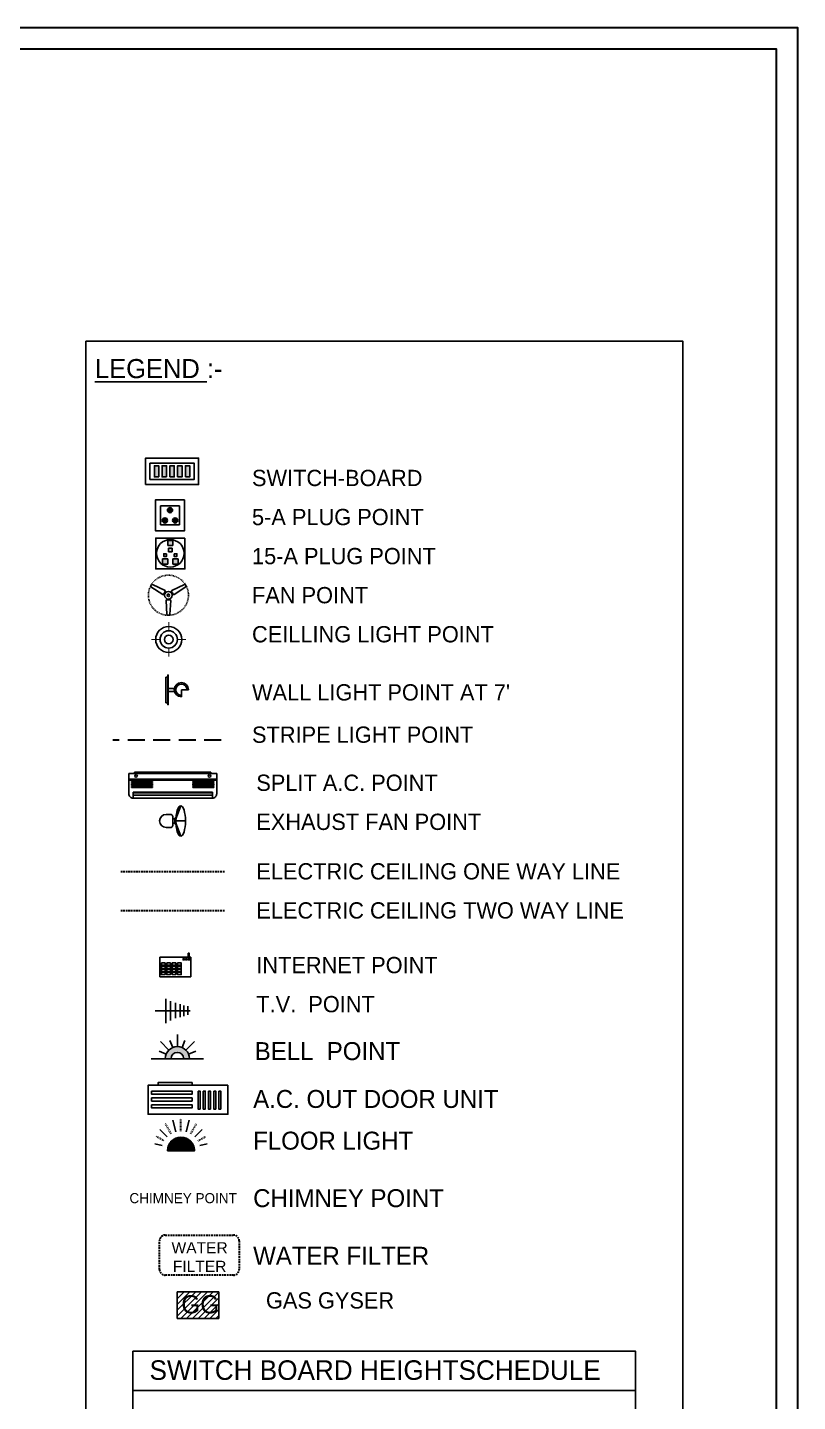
# Model space of a CAD drawing. Header units: inches. Extents: x 50354 to 53215, y -7830 to -6529.
# Drawn here: x 53101.4 to 53214.7, y -6776.9 to -6574.9 of the extents above; entities that cross this region are included whole.
import ezdxf

# ---------------------------------------------------------------- set-up
doc = ezdxf.new("R2010")
doc.units = ezdxf.units.IN
doc.header["$MEASUREMENT"] = 0
for name, pattern in [('DASHED2', [0.375, 0.25, -0.125]), ('HIDDEN', [0.375, 0.25, -0.125]), ('HIDDEN2', [0.1875, 0.125, -0.0625])]:
    doc.linetypes.add(name, pattern=pattern)
for name, color, linetype in [('CILINNG', 3, 'Continuous'), ('DRAINAGE', 6, 'Continuous'), ('ELE. TEXT', 7, 'Continuous'), ('electriacl', 20, 'Continuous'), ('ELETRICAL', 6, 'Continuous'), ('TITLE', 7, 'Continuous')]:
    doc.layers.add(name, color=color, linetype=linetype)
doc.layers.add('wall', color=7, linetype='Continuous', lineweight=30)
doc.styles.add('ARIAL', font='arial.ttf')
doc.styles.get("Standard").update_dxf_attribs({"font": 'ARLRDBD.TTF', "height": 3})

# ---------------------------------------------------------------- blocks, each defined once
blk = doc.blocks.new('A$C0F352405')
h = blk.add_hatch(color=256)
edge = h.paths.add_edge_path()
edge.add_arc((8.98, 0), 2.16, 0, 180)
edge.add_line((6.82, 0), (4.82, 0))
edge.add_arc((8.98, 0), 4.16, 0, 180, ccw=False)
edge.add_line((13.14, 0), (11.14, 0))
for p, q in [((6.04, 2.94), (3.11, 5.87)), ((7.39, 3.84), (6.38, 6.29)), ((8.98, 4.16), (8.98, 8.3)), ((10.57, 3.84), (11.58, 6.29)), ((11.92, 2.94), (14.85, 5.87)), ((0, 0), (17.96, 0)), ((5.14, 1.59), (2.69, 2.6)), ((12.82, 1.59), (15.27, 2.6))]:
    blk.add_line(p, q)
for radius in [4.16, 2.16]:
    blk.add_arc((8.98, 0), radius, 0, 180)
blk = doc.blocks.new('A$C09DD3033')
at = {"const_width": 0.5}
for points in [[(0, 7.99), (0, 3.99)], [(-7.99, 0), (-3.99, 0)], [(3.99, 0), (7.99, 0)], [(0, -3.99), (0, -7.99)]]:
    blk.add_lwpolyline(points, dxfattribs=at)
for radius in [5.99, 3.99, 1.99]:
    blk.add_circle((0, 0), radius)
blk = doc.blocks.new('A$C6FE802B6')
for p, q in [((19.7, 25.3), (18.5, 25.6)), ((20.8, 27.1), (19.9, 28)), ((22.9, 19.6), (22.6, 18.4)), ((25.1, 19.6), (25.4, 18.4)), ((27.2, 27.1), (28.1, 28)), ((28.3, 25.3), (29.5, 25.6))]:
    blk.add_line(p, q)
for points in [[(3.2, 36, 0.158562), (2.9, 34.5, 0.173988), (3.1, 34.1), (17.2, 24.7, 0.325078), (17.9, 24.8, 0.077023), (20.2, 28.9, 0.32508), (20, 29.5), (4.8, 37, 0.173988), (4.3, 37, 0.158562), (3.2, 36, -0.158562)], [(44.8, 36, -0.158562), (45.1, 34.5, -0.173988), (44.9, 34.1), (30.8, 24.7, -0.325078), (30.1, 24.8, -0.077023), (27.8, 28.9, -0.32508), (28, 29.5), (43.2, 37, -0.173988), (43.7, 37, -0.158562), (44.8, 36, 0.158562)], [(24, 0, -0.158562), (22.6, 0.5, -0.173988), (22.3, 0.8), (21.2, 17.8, -0.325078), (21.6, 18.3, -0.077023), (26.4, 18.3, -0.32508), (26.8, 17.8), (25.7, 0.8, -0.173988), (25.4, 0.5, -0.158562), (24, 0, 0.158562)]]:
    blk.add_lwpolyline(points, format="xyb")
at = {"color": 252, "linetype": 'HIDDEN', "ltscale": 0.5}
blk.add_circle((24, 24), 24, dxfattribs=at)
for radius in [4.5, 1.5]:
    blk.add_circle((24, 24), radius)
blk = doc.blocks.new('A$C608976E3')
for p, q in [((3.75, 11.33), (3.75, 2)), ((3.75, 11.33), (44.25, 11.33)), ((3.75, 8.67), (44.25, 8.67)), ((3.75, 8.33), (44.25, 8.33)), ((5.05, 7.33), (5.05, 7.59)), ((5.05, 7.59), (14.72, 7.59)), ((14.72, 7.33), (5.05, 7.33)), ((5.05, 6.76), (5.05, 7.01)), ((5.05, 7.01), (14.72, 7.01)), ((14.72, 6.76), (5.05, 6.76)), ((5.05, 6.1), (5.05, 6.36)), ((5.05, 6.36), (14.72, 6.36)), ((6.42, 12), (41.58, 12)), ((6.42, 12), (6.42, 11.33)), ((14.72, 7.59), (14.72, 7.33)), ((14.72, 7.01), (14.72, 6.76)), ((14.72, 6.36), (14.72, 6.1)), ((33.28, 7.59), (33.28, 7.33)), ((42.95, 7.59), (33.28, 7.59)), ((33.28, 7.33), (42.95, 7.33)), ((33.28, 7.01), (33.28, 6.76)), ((42.95, 7.01), (33.28, 7.01)), ((33.28, 6.76), (42.95, 6.76)), ((33.28, 6.36), (33.28, 6.1)), ((42.95, 6.36), (33.28, 6.36)), ((41.58, 12), (41.58, 11.33)), ((42.95, 7.33), (42.95, 7.59)), ((42.95, 6.76), (42.95, 7.01)), ((42.95, 6.1), (42.95, 6.36)), ((44.25, 11.33), (44.25, 2)), ((14.72, 6.1), (5.05, 6.1)), ((5.05, 5.53), (5.05, 5.78)), ((5.05, 5.78), (14.72, 5.78)), ((14.72, 5.53), (5.05, 5.53)), ((5.05, 4.95), (5.05, 5.21)), ((5.05, 5.21), (14.72, 5.21)), ((14.72, 4.95), (5.05, 4.95)), ((5.75, 0), (5.75, 2.67)), ((5.75, 2.67), (42.25, 2.67)), ((5.75, 2.37), (42.25, 2.37)), ((5.75, 1.33), (42.25, 1.33)), ((5.75, 0), (42.25, 0)), ((14.72, 5.78), (14.72, 5.53)), ((14.72, 5.21), (14.72, 4.95)), ((33.28, 6.1), (42.95, 6.1)), ((33.28, 5.78), (33.28, 5.53)), ((42.95, 5.78), (33.28, 5.78)), ((33.28, 5.53), (42.95, 5.53)), ((33.28, 5.21), (33.28, 4.95)), ((42.95, 5.21), (33.28, 5.21)), ((33.28, 4.95), (42.95, 4.95)), ((42.25, 0), (42.25, 2.67)), ((42.95, 5.53), (42.95, 5.78)), ((42.95, 4.95), (42.95, 5.21))]:
    blk.add_line(p, q)
for centre, major_axis, start_param, end_param in [((7.09, 10.19), (-0.423, 0.423), 3.926991, 10.210176), ((5.75, 2), (1.41, 1.41), 2.356194, 3.926991)]:
    blk.add_ellipse(centre, major_axis=major_axis, ratio=1, start_param=start_param, end_param=end_param)
at = {"extrusion": (0, 0, -1)}
for centre, major_axis, start_param, end_param in [((40.91, 10.19), (0.423, 0.423), 3.926991, 10.210176), ((42.25, 2), (-1.41, 1.41), 2.356194, 3.926991)]:
    blk.add_ellipse(centre, major_axis=major_axis, ratio=1, start_param=start_param, end_param=end_param, dxfattribs=at)
blk = doc.blocks.new('A$C558A4522')
for p, q in [((0, 9), (0, 0)), ((0, 9), (14.4, 9)), ((14.4, 9), (14.4, 0)), ((2.43, 5.37), (0.79, 5.37)), ((0.79, 4.93), (2.43, 4.93)), ((2.43, 3.88), (0.79, 3.88)), ((0.79, 3.5), (2.43, 3.5)), ((2.43, 2.45), (0.79, 2.45)), ((0.79, 2.07), (2.43, 2.07)), ((4.92, 5.37), (3.27, 5.37)), ((3.27, 4.93), (4.92, 4.93)), ((4.92, 3.88), (3.27, 3.88)), ((3.27, 3.5), (4.92, 3.5)), ((4.92, 2.45), (3.27, 2.45)), ((3.27, 2.07), (4.92, 2.07)), ((7.4, 5.37), (5.76, 5.37)), ((5.76, 4.93), (7.4, 4.93)), ((7.4, 3.88), (5.76, 3.88)), ((5.76, 3.5), (7.4, 3.5)), ((7.4, 2.45), (5.76, 2.45)), ((5.76, 2.07), (7.4, 2.07)), ((9.88, 5.37), (8.24, 5.37)), ((8.24, 4.93), (9.88, 4.93)), ((9.88, 3.88), (8.24, 3.88)), ((8.24, 3.5), (9.88, 3.5)), ((9.88, 2.45), (8.24, 2.45)), ((8.24, 2.07), (9.88, 2.07)), ((0, 0), (14.4, 0))]:
    blk.add_line(p, q)
for points in [[(0.79, 6.42), (2.43, 6.42), (2.43, 1.02), (0.79, 1.02)], [(3.27, 6.42), (4.92, 6.42), (4.92, 1.02), (3.27, 1.02)], [(5.76, 6.42), (7.4, 6.42), (7.4, 1.02), (5.76, 1.02)], [(8.24, 6.42), (9.88, 6.42), (9.88, 1.02), (8.24, 1.02)], [(11.4, 8.4), (10.8, 8.4), (10.8, 7.8), (11.4, 7.8)], [(12.6, 8.4), (12, 8.4), (12, 7.8), (12.6, 7.8)], [(13.03, 10.96), (13.5, 10.96), (13.5, 9), (13.03, 9)], [(13.8, 8.4), (13.2, 8.4), (13.2, 7.8), (13.8, 7.8)]]:
    blk.add_lwpolyline(points, close=True)
blk = doc.blocks.new('A$C098C3DE6')
h = blk.add_hatch(color=252)
h.paths.add_polyline_path([(4.5, 3.22), (3, 3.22), (3, -0.54), (4.5, -0.54)])
h.paths.add_polyline_path([(7.12, 3.22), (5.62, 3.22), (5.62, -0.54), (7.12, -0.54)])
h.paths.add_polyline_path([(9.75, 3.22), (8.25, 3.22), (8.25, -0.54), (9.75, -0.54)])
h.paths.add_polyline_path([(10.87, -0.54), (12.37, -0.54), (12.37, 3.22), (10.87, 3.22)])
h.paths.add_polyline_path([(15, 3.22), (13.5, 3.22), (13.5, -0.54), (15, -0.54)])
for points in [[(18, 5.84), (0, 5.84), (0, -3.16), (18, -3.16)], [(16.5, 4.09), (1.5, 4.09), (1.5, -1.41), (16.5, -1.41)], [(4.5, 3.22), (3, 3.22), (3, -0.54), (4.5, -0.54)], [(7.12, 3.22), (5.62, 3.22), (5.62, -0.54), (7.12, -0.54)], [(9.75, 3.22), (8.25, 3.22), (8.25, -0.54), (9.75, -0.54)], [(10.87, 3.22), (12.37, 3.22), (12.37, -0.54), (10.87, -0.54)], [(13.5, 3.22), (15, 3.22), (15, -0.54), (13.5, -0.54)]]:
    blk.add_lwpolyline(points, close=True)
blk = doc.blocks.new('A$C2A2F43BF')
at = {"layer": 'ELETRICAL', "xscale": 0.8240838502533734, "yscale": 0.8240838502533734, "zscale": 0.8240838502533734}
blk.add_blockref('A$C098C3DE6', (-2.88, 0.78), dxfattribs=at)
blk = doc.blocks.new('A$C70B576B2')
h = blk.add_hatch(color=252)
edge = h.paths.add_edge_path()
edge.add_arc((2.75, 3), 0.75, 0, 360)
edge = h.paths.add_edge_path()
edge.add_arc((5.75, 3), 0.75, 0, 360)
edge = h.paths.add_edge_path()
edge.add_arc((4.25, 6), 0.75, 0, 360)
for points in [[(8.5, 9), (0, 9), (0, 0), (8.5, 0)], [(7, 7.25), (1.5, 7.25), (1.5, 1.75), (7, 1.75)]]:
    blk.add_lwpolyline(points, close=True)
for centre in [(4.25, 6), (2.75, 3), (5.75, 3)]:
    blk.add_circle(centre, 0.75)
blk = doc.blocks.new('A$C6BFC328C')
h = blk.add_hatch(color=252)
h.paths.add_polyline_path([(6.5, 2.92), (5, 2.92), (5, 1.42), (6.5, 1.42)])
h.paths.add_polyline_path([(6.16, 3.62), (6.16, 4.43), (5.34, 4.43), (5.34, 3.62)])
h.paths.add_polyline_path([(4.79, 6.04), (3.71, 6.04), (3.71, 4.96), (4.79, 4.96)])
h.paths.add_polyline_path([(3.5, 8.27), (3.5, 6.77), (5, 6.77), (5, 8.27)])
h.paths.add_polyline_path([(3.16, 3.62), (3.16, 4.43), (2.34, 4.43), (2.34, 3.62)])
h.paths.add_polyline_path([(3.5, 1.42), (3.5, 2.92), (2, 2.92), (2, 1.42)])
for p, q in [((5, 8.27), (3.5, 8.27)), ((3.5, 8.27), (3.5, 6.77)), ((5, 6.77), (5, 8.27)), ((5, 6.77), (3.5, 6.77)), ((4.79, 6.04), (3.71, 6.04)), ((3.71, 6.04), (3.71, 4.96)), ((4.79, 4.96), (3.71, 4.96)), ((4.79, 4.96), (4.79, 6.04)), ((2, 2.92), (2, 1.42)), ((2, 2.92), (3.5, 2.92)), ((2, 1.42), (3.5, 1.42)), ((3.5, 2.92), (3.5, 1.42)), ((5, 2.92), (6.5, 2.92)), ((5, 1.42), (5, 2.92)), ((5, 1.42), (6.5, 1.42)), ((6.5, 1.42), (6.5, 2.92))]:
    blk.add_line(p, q)
for points in [[(8.5, 9), (0, 9), (0, 0), (8.5, 0)], [(3.16, 4.43), (2.34, 4.43), (2.34, 3.62), (3.16, 3.62)], [(5.34, 4.43), (6.16, 4.43), (6.16, 3.62), (5.34, 3.62)]]:
    blk.add_lwpolyline(points, close=True)
blk.add_circle((4.24, 4.54), 4)
blk = doc.blocks.new('FV')
at = {"layer": 'ELETRICAL', "ltscale": 0.2}
for p, q in [((406945.94, -21485.5), (406945.94, -21495.56)), ((406941.55, -21490.44), (406955.99, -21490.44)), ((406947.81, -21486.44), (406947.81, -21494.44)), ((406949.92, -21487.2), (406949.92, -21493.56)), ((406951.8, -21487.73), (406951.8, -21493.15)), ((406953.4, -21488.35), (406953.4, -21492.69)), ((406955.04, -21488.63), (406955.04, -21492.09))]:
    blk.add_line(p, q, dxfattribs=at)
blk = doc.blocks.new('A$C6E90765E')
at = {"layer": 'ELETRICAL', "color": 192}
blk.add_line((17.42, 13.1), (16.42, 13.1), dxfattribs=at)
blk.add_line((17.42, 13.1), (16.42, 13.1), dxfattribs=at)
for points in [[(0, 1.1), (0, 13.1), (33, 13.1), (33, 1.1)], [(0, 1.1), (0, 13.1), (33, 13.1), (33, 1.1)], [(3.82, 3.55), (3.82, 10.95), (3, 10.95), (3, 3.55)], [(3.82, 3.55), (3.82, 10.95), (3, 10.95), (3, 3.55)], [(5.88, 3.55), (5.88, 10.95), (5.06, 10.95), (5.06, 3.55)], [(5.88, 3.55), (5.88, 10.95), (5.06, 10.95), (5.06, 3.55)], [(8.09, 3.55), (8.09, 10.95), (7.27, 10.95), (7.27, 3.55)], [(8.09, 3.55), (8.09, 10.95), (7.27, 10.95), (7.27, 3.55)], [(10.2, 3.55), (10.2, 10.95), (9.38, 10.95), (9.38, 3.55)], [(10.2, 3.55), (10.2, 10.95), (9.38, 10.95), (9.38, 3.55)], [(12.32, 3.55), (12.32, 10.95), (11.5, 10.95), (11.5, 3.55)], [(12.32, 3.55), (12.32, 10.95), (11.5, 10.95), (11.5, 3.55)], [(31.57, 9.19), (31.57, 10.47), (14.84, 10.47), (14.84, 9.19)], [(31.57, 9.19), (31.57, 10.47), (14.84, 10.47), (14.84, 9.19)], [(31.57, 6.38), (31.57, 7.66), (14.84, 7.66), (14.84, 6.38)], [(31.57, 6.38), (31.57, 7.66), (14.84, 7.66), (14.84, 6.38)], [(31.57, 3.55), (31.57, 4.83), (14.84, 4.83), (14.84, 3.55)], [(31.57, 3.55), (31.57, 4.83), (14.84, 4.83), (14.84, 3.55)], [(28.87, 1.1), (28.87, 0), (14.85, 0), (14.85, 1.1)], [(28.87, 1.1), (28.87, 0), (14.85, 0), (14.85, 1.1)]]:
    blk.add_lwpolyline(points, close=True, dxfattribs=at)
blk = doc.blocks.new('A$C6E955235')
h = blk.add_hatch(color=5)
h.paths.add_polyline_path([(0.67, 8.74), (0, 8.74), (0, 0.67), (0.67, 0.67)])
h.paths.add_polyline_path([(6.75, 4.76), (7.21, 4.76, 2.414214), (4.96, 2.51), (4.96, 2.97, -2.414214)])
at = {"color": 5}
for p, q in [((0, 0.67), (0, 8.74)), ((0, 8.74), (0.67, 8.74)), ((0.67, 9.41), (0.67, 0)), ((0.67, 9.41), (0.81, 9.41)), ((0.81, 9.41), (0.81, 0)), ((0.81, 5.16), (2.76, 5.16)), ((4.96, 2.51), (4.96, 4.76)), ((4.96, 4.76), (7.21, 4.76)), ((0.67, 0.67), (0, 0.67)), ((0.67, 0), (0.81, 0)), ((0.81, 4.25), (2.79, 4.25))]:
    blk.add_line(p, q, dxfattribs=at)
for radius in [2.24, 1.79]:
    blk.add_arc((4.96, 4.76), radius, 0, 270, dxfattribs=at)
blk = doc.blocks.new('rqwerer')
at = {"layer": 'DRAINAGE', "true_color": 0xffb3b3}
h = blk.add_hatch(dxfattribs=at)
h.set_pattern_fill('ANSI31', color=31, scale=10, style=0)
h.paths.add_polyline_path([(10529.51, 6719.76), (10542.11, 6719.76), (10542.11, 6711.67), (10529.51, 6711.67)])
at = {"layer": 'DRAINAGE', "color": 1}
blk.add_lwpolyline([(10529.51, 6719.76), (10542.11, 6719.76), (10542.11, 6711.67), (10529.51, 6711.67)], close=True, dxfattribs=at)
at = {"layer": 'DRAINAGE', "insert": (10530.73, 6718.74), "char_height": 5.524, "width": 10.4055, "attachment_point": 1}
blk.add_mtext('{\\C1;GG}', dxfattribs=at)
blk = doc.blocks.new('A$C1F6C0BA3')
at = {"ltscale": 0.012}
for p, q in [((4.68, 8.55), (2.56, 8.55)), ((5.68, 3.55), (5.68, 7.55)), ((5.68, 6.55), (6.68, 6.55)), ((6.68, 4.27), (6.68, 6.83)), ((6.88, 7.03), (6.96, 7.03)), ((7.14, 6.55), (9.32, 12.56)), ((-0.44, 5.55), (-0.44, 5.55)), ((2.56, 2.55), (4.68, 2.55)), ((5.68, 4.55), (6.68, 4.55)), ((6.88, 4.07), (6.96, 4.07)), ((7.12, 5.55), (11.51, 5.55)), ((7.14, 4.55), (9.32, -1.45))]:
    blk.add_line(p, q, dxfattribs=at)
for centre, radius, start, end in [((2.56, 5.55), 3, 90, 180), ((4.68, 7.55), 1, 0, 90), ((6.88, 6.83), 0.2, 90, 180), ((6.96, 6.83), 0.2, 0, 90), ((2.56, 5.55), 3, 180, 270), ((4.68, 3.55), 1, 270, 0), ((6.88, 4.27), 0.2, 180, 270), ((6.96, 4.27), 0.2, 270, 0)]:
    blk.add_arc(centre, radius, start, end, dxfattribs=at)
blk.add_ellipse((9.32, 5.55), major_axis=(0, -7.01), ratio=0.313092, dxfattribs=at)
blk = doc.blocks.new('WE1')
h = blk.add_hatch()
h.set_pattern_fill('ANSI31', color=256, scale=0.5, angle=90.08926, style=0)
h.set_pattern_definition([(135.089257132, (0, 0), (-0.04412527318, -0.044262967217), [])])
edge = h.paths.add_edge_path()
edge.add_line((234938.03, -351372.94), (234938.03, -351386.46))
edge.add_arc((234938.03, -351379.7), 6.76, 270, 450)
at = {"color": 2, "linetype": 'DASHED2', "lineweight": 30}
for p, q in [((234942.91, -351371.25), (234945.13, -351367.4)), ((234946.48, -351374.82), (234951.38, -351371.99)), ((234947.79, -351379.7), (234953.91, -351379.7)), ((234946.48, -351384.58), (234951.38, -351387.41)), ((234942.91, -351388.16), (234945.13, -351392))]:
    blk.add_line(p, q, dxfattribs=at)
blk.add_lwpolyline([(234938.03, -351372.94), (234938.03, -351386.46, 1)], format="xyb", close=True)
at = {"color": 2}
for points in [[(234940.55, -351370.27), (234941.51, -351366.7)], [(234944.93, -351372.8), (234948.55, -351369.18)], [(234947.46, -351377.17), (234953.25, -351375.62)], [(234944.93, -351386.6), (234948.55, -351390.22)], [(234953.25, -351383.78), (234947.46, -351382.23)], [(234940.55, -351389.13), (234941.51, -351392.7)]]:
    blk.add_lwpolyline(points, dxfattribs=at)

msp = doc.modelspace()

# ---------------------------------------------------------------- linework, layer by layer
at = {"layer": 'CILINNG', "color": 2, "linetype": 'HIDDEN', "lineweight": 30, "ltscale": 10}
msp.add_lwpolyline([(53129.91397, -6679.67724), (53114, -6679.67724)], dxfattribs=at)
at = {"layer": 'ELE. TEXT'}
for points in [[(53110, -6621), (53197.77569, -6621), (53197.77569, -6792), (53110, -6792)], [(53116.93183, -6769.47301), (53190.84386, -6769.47301), (53190.84386, -6789), (53116.93183, -6789)], [(53116.93183, -6775.22675), (53190.84386, -6775.22675), (53190.84386, -6775.22675), (53116.93183, -6775.22675)]]:
    msp.add_lwpolyline(points, close=True, dxfattribs=at)
at = {"layer": 'electriacl', "color": 187, "linetype": 'HIDDEN2', "lineweight": 30, "ltscale": 2, "true_color": 0x4a328b}
msp.add_line((53115.13132, -6698.95018), (53130.44352, -6698.95018), dxfattribs=at)
at = {"layer": 'electriacl', "color": 3, "linetype": 'HIDDEN2', "lineweight": 30, "ltscale": 2}
msp.add_line((53115.13132, -6704.69225), (53130.44352, -6704.69225), dxfattribs=at)
at = {"layer": 'ELETRICAL', "color": 7, "linetype": 'DASHED2', "lineweight": 30, "elevation": -4647.81348}
msp.add_lwpolyline([(53121.68231, -6752.41515), (53131.73303, -6752.41515, -0.414213562), (53132.57059, -6753.25271), (53132.57059, -6757.44051, -0.414213562), (53131.73303, -6758.27807), (53121.68231, -6758.27807, -0.414213562), (53120.84475, -6757.44051), (53120.84475, -6753.25271, -0.414213562)], format="xyb", close=True, dxfattribs=at)
at = {"layer": 'wall', "color": 0, "lineweight": 30}
for points in [[(52799.73655, -6574.90827), (53214.65218, -6574.90827), (53214.65218, -7172.91942), (52799.73655, -7172.91942)], [(52802.87546, -6578.04718), (53211.51327, -6578.04718), (53211.51327, -7169.78051), (52802.87546, -7169.78051)]]:
    msp.add_lwpolyline(points, close=True, dxfattribs=at)

# ---------------------------------------------------------------- block references
at = {"color": 2, "lineweight": 30, "xscale": 0.3558618596932672, "yscale": 0.3558618596932672, "zscale": 0.3558618596932672, "rotation": 180}
msp.add_blockref('A$C6E90765E', (53130.90717, -6729.97799), dxfattribs=at)
at = {"color": 2, "lineweight": 30, "xscale": 0.484222255179913, "yscale": 0.484222255179913, "zscale": 0.484222255179913}
msp.add_blockref('rqwerer', (48024.83536, -10014.60189), dxfattribs=at)
at = {"layer": 'electriacl', "xscale": 0.5267358658488454, "yscale": 0.5267358658488454, "zscale": 0.5267358658488454, "rotation": 180}
msp.add_blockref('A$C2A2F43BF', (53125.07762, -6639.15679), dxfattribs=at)
at = {"layer": 'ELETRICAL'}
for name, p, xscale, yscale, zscale in [('A$C70B576B2', (53120.23988, -6648.88046), 0.5045845013952669, 0.5045845013952669, 0.5045845013952669), ('A$C6BFC328C', (53120.29036, -6654.48725), 0.5045845013952669, 0.5045845013952669, 0.5045845013952669), ('A$C6FE802B6', (53119.20079, -6661.30556), 0.122788921118083, 0.122788921118083, 0.122788921118083), ('A$C09DD3033', (53122.19401, -6664.86048), 0.3190041810622384, 0.3190041810622384, 0.3190041810622384), ('A$C608976E3', (53115.13132, -6688.17763), 0.3190041810622384, 0.3190041810622384, 0.3190041810622384), ('A$C1F6C0BA3', (53120.97951, -6693.30952), 0.3190041810622384, 0.3190041810622384, 0.3190041810622384), ('A$C558A4522', (53120.87341, -6714.43876), 0.3190041810622384, 0.3190041810622384, 0.3190041810622384), ('FV', (-91694.76185, 928.20682), 0.3558618596932672, 0.3558618596932672, 0.3558618596932672), ('A$C0F352405', (53119.63828, -6726.47555), 0.4269425886535913, 0.4269425886535913, 0.4269425886535913)]:
    msp.add_blockref(name, p, dxfattribs=dict(at, xscale=xscale, yscale=yscale, zscale=zscale))
at = {"layer": 'ELETRICAL', "ltscale": 8, "xscale": 0.466609328581233, "yscale": 0.466609328581233, "zscale": 0.466609328581233}
msp.add_blockref('A$C6E955235', (53121.74941, -6674.47051), dxfattribs=at)
at = {"layer": 'ELETRICAL', "xscale": 0.2957440439547132, "yscale": 0.2957440439547132, "zscale": 0.2957440439547132, "rotation": 89.99999999999999}
msp.add_blockref('WE1', (-50794.45358, -76221.52238), dxfattribs=at)

# ---------------------------------------------------------------- texts
at = {"layer": 'ELE. TEXT', "attachment_point": 1}
for s, insert, char_height in [('SWITCH-BOARD', (53134.44203, -6639.92318), 2.3925314), ('5-A PLUG POINT', (53134.44203, -6645.66526), 2.3925314), ('15-A PLUG POINT', (53134.44203, -6651.40733), 2.3925314), ('FAN POINT', (53134.44203, -6657.14941), 2.392531), ('CEILLING LIGHT POINT', (53134.44203, -6662.89149), 2.3925314), ('SPLIT A.C. POINT', (53135.0771, -6684.72268), 2.3925314), ('EXHAUST FAN POINT', (53135.0771, -6690.46476), 2.3925314), ('ELECTRIC CEILING ONE WAY LINE', (53135.0771, -6697.7412), 2.3925314), ('ELECTRIC CEILING TWO WAY LINE', (53135.0771, -6703.48328), 2.3925314), ('INTERNET POINT', (53135.0771, -6711.51846), 2.3925314), ('T.V.  POINT', (53135.0771, -6717.26054), 2.3925314), ('BELL  POINT', (53134.84456, -6724.04098), 2.6387737), ('A.C. OUT DOOR UNIT', (53134.61202, -6731.07373), 2.6387737), ('FLOOR LIGHT', (53134.61202, -6737.20309), 2.6387737), ('CHIMNEY POINT', (53134.61202, -6745.65614), 2.6387737), ('WATER FILTER', (53134.61202, -6754.12603), 2.6387737), ('GAS GYSER', (53136.4927, -6760.80097), 2.392531)]:
    msp.add_mtext(s, dxfattribs=dict(at, insert=insert, char_height=char_height))
at = {"layer": 'ELE. TEXT', "char_height": 2.3925314, "width": 40.3762591, "attachment_point": 1}
for s, insert in [("WALL LIGHT POINT AT 7'", (53134.44203, -6671.43418)), ('STRIPE LIGHT POINT ', (53134.44203, -6677.65313))]:
    msp.add_mtext(s, dxfattribs=dict(at, insert=insert))
at = {"layer": 'ELE. TEXT', "color": 5, "ltscale": 7, "insert": (53116.41949, -6746.22861), "char_height": 1.4864859, "attachment_point": 1}
msp.add_mtext('{\\C5;CHIMNEY POINT}', dxfattribs=at)
at = {"layer": 'ELE. TEXT', "color": 5, "insert": (53119.3758, -6770.80887), "char_height": 2.8710376, "attachment_point": 1}
msp.add_mtext('SWITCH BOARD HEIGHTSCHEDULE', dxfattribs=at)
at = {"layer": 'ELETRICAL', "color": 135, "linetype": 'DASHED2', "lineweight": 30, "insert": (53130.73672, -6753.44747, -4647.81348), "char_height": 1.6378946, "width": 7.995808, "attachment_point": 3, "rotation": 0.0046111, "style": 'ARIAL'}
msp.add_mtext('\\A1;\\pxqc;WATER\\PFILTER', dxfattribs=at)
at = {"layer": 'TITLE', "insert": (53111.3494, -6623.64128), "char_height": 2.8033216, "attachment_point": 1}
msp.add_mtext('{\\LLEGEND} :-', dxfattribs=at)

doc.saveas('drawing.dxf')
